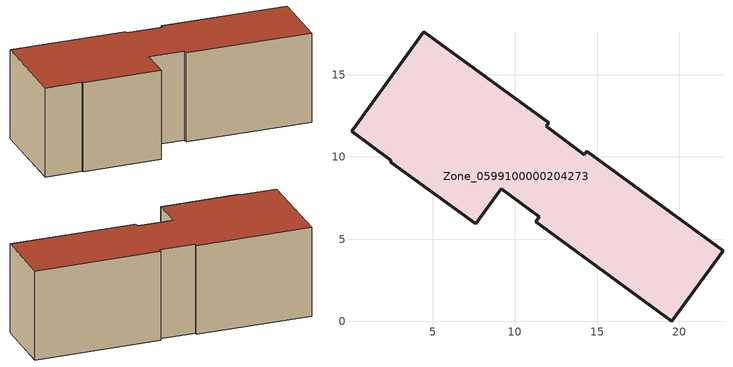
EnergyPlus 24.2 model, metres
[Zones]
Zone_0599100000204273
 floor ground (C_G): 0.06,11.56 4.45,17.62 12.05,12.07 11.9,11.87 14.23,10.14 14.38,10.34 22.66,4.28 19.56,0 11.27,6.06 11.49,6.36 9.17,8.06 7.6,5.94 2.46,9.69 2.45,9.81 z0
 wall outside (C_F): 14.38,10.34 14.23,10.14 11.9,11.87 12.05,12.07 4.45,17.62 0.06,11.56 2.45,9.81 2.46,9.69 7.6,5.94 9.17,8.06 11.49,6.36 11.27,6.06 19.56,0 22.66,4.28 14.38,10.34 z0:7.46
 roof outside (C_R): 2.45,9.81 2.46,9.69 7.6,5.94 9.17,8.06 11.49,6.36 11.27,6.06 19.56,0 22.66,4.28 14.38,10.34 14.23,10.14 11.9,11.87 12.05,12.07 4.45,17.62 0.06,11.56 z7.46
[BUILDING]
Pand.0599100000204273: North Axis=0; Terrain=City; Loads Convergence Tolerance Value=0.04; Temperature Convergence Tolerance Value=0.4; Solar Distribution=FullExterior; Maximum Number of Warmup Days=25; Minimum Number of Warmup Days=1
[Site:Location]
Rotterdam.The.Hague.AP_ZH_NLD Design_Conditions: Latitude=51.96; Longitude=4.45; Time Zone=1; Elevation=-4.5
[SITE:GROUNDTEMPERATURE:BUILDINGSURFACE]
18, 18, 18, 18, 18, 18, 18, 18, 18, 18, 18, 18
[MATERIAL] Thermal Absorptance=0.9; Solar Absorptance=0.7; Visible Absorptance=0.7
Name | Roughness | Thickness | Conductivity | Density | Specific Heat
G.D.1965 | MediumSmooth | 0.15 | 1 | 540 | 1210
F.D.1965 | Rough | 0.3 | 0.857143 | 1920 | 840
R.D.1965 | MediumRough | 0.2 | 0.08 | 1500 | 1000
[CONSTRUCTION]
C_G: G.D.1965
C_F: F.D.1965
C_R: R.D.1965
[ZONE]
Zone_0599100000204273: Type=1; Multiplier=1; Ceiling Height=Autocalculate; Volume=Autocalculate; Floor Area=autocalculate; Part of Total Floor Area=Yes
[ZONEINFILTRATION:DESIGNFLOWRATE]
Infil_Zone_0599100000204273: Zone or ZoneList or Space or SpaceList=Zone_0599100000204273; Schedule=AlwaysOn; Design Flow Rate Calculation Method=Flow/Area; Flow Rate per Floor Area=0.0042; Constant Term Coefficient=1; Temperature Term Coefficient=0; Velocity Term Coefficient=0; Velocity Squared Term Coefficient=0
[HVACTEMPLATE:ZONE:IDEALLOADSAIRSYSTEM]
Zone_0599100000204273: Maximum Heating Supply Air Temperature=50; Minimum Cooling Supply Air Temperature=13; Maximum Heating Supply Air Humidity Ratio=0.0156; Minimum Cooling Supply Air Humidity Ratio=0.0077; Heating Limit=NoLimit; Cooling Limit=NoLimit; Dehumidification Control Type=ConstantSensibleHeatRatio; Cooling Sensible Heat Ratio=0.7; Dehumidification Setpoint=60; Humidification Control Type=None; Humidification Setpoint=30; Outdoor Air Method=None; Outdoor Air Flow Rate per Person=0.00944; Outdoor Air Flow Rate per Zone Floor Area=0; Outdoor Air Flow Rate per Zone=0; Demand Controlled Ventilation Type=None; Outdoor Air Economizer Type=NoEconomizer; Heat Recovery Type=None; Sensible Heat Recovery Effectiveness=0.7; Latent Heat Recovery Effectiveness=0.65
[ZONECONTROL:THERMOSTAT]
ThermostatControl_Zone_0599100000204273: Zone or ZoneList=Zone_0599100000204273; Control Type Schedule=DualSetpointControlType; Control 1=Thermostat_Zone_0599100000204273; Temperature Difference Between Cutout And Setpoint=0
[THERMOSTATSETPOINT:DUALSETPOINT]
Thermostat_Zone_0599100000204273: Heating Setpoint Temperature Schedule=HeatingSetpoint_Zone_0599100000204273; Cooling Setpoint Temperature Schedule=CoolingSetpoint_Zone_0599100000204273
[SCHEDULE:COMPACT]
HeatingSetpoint_Zone_0599100000204273: Through: 12/31, For: AllDays, Until: 24:00, 21
CoolingSetpoint_Zone_0599100000204273: Through: 12/31, For: AllDays, Until: 24:00, 24
DualSetpointControlType: Through: 12/31, For: AllDays, Until: 24:00, 4
AlwaysOn: Through: 12/31, For: AllDays, Until: 24:00, 1
